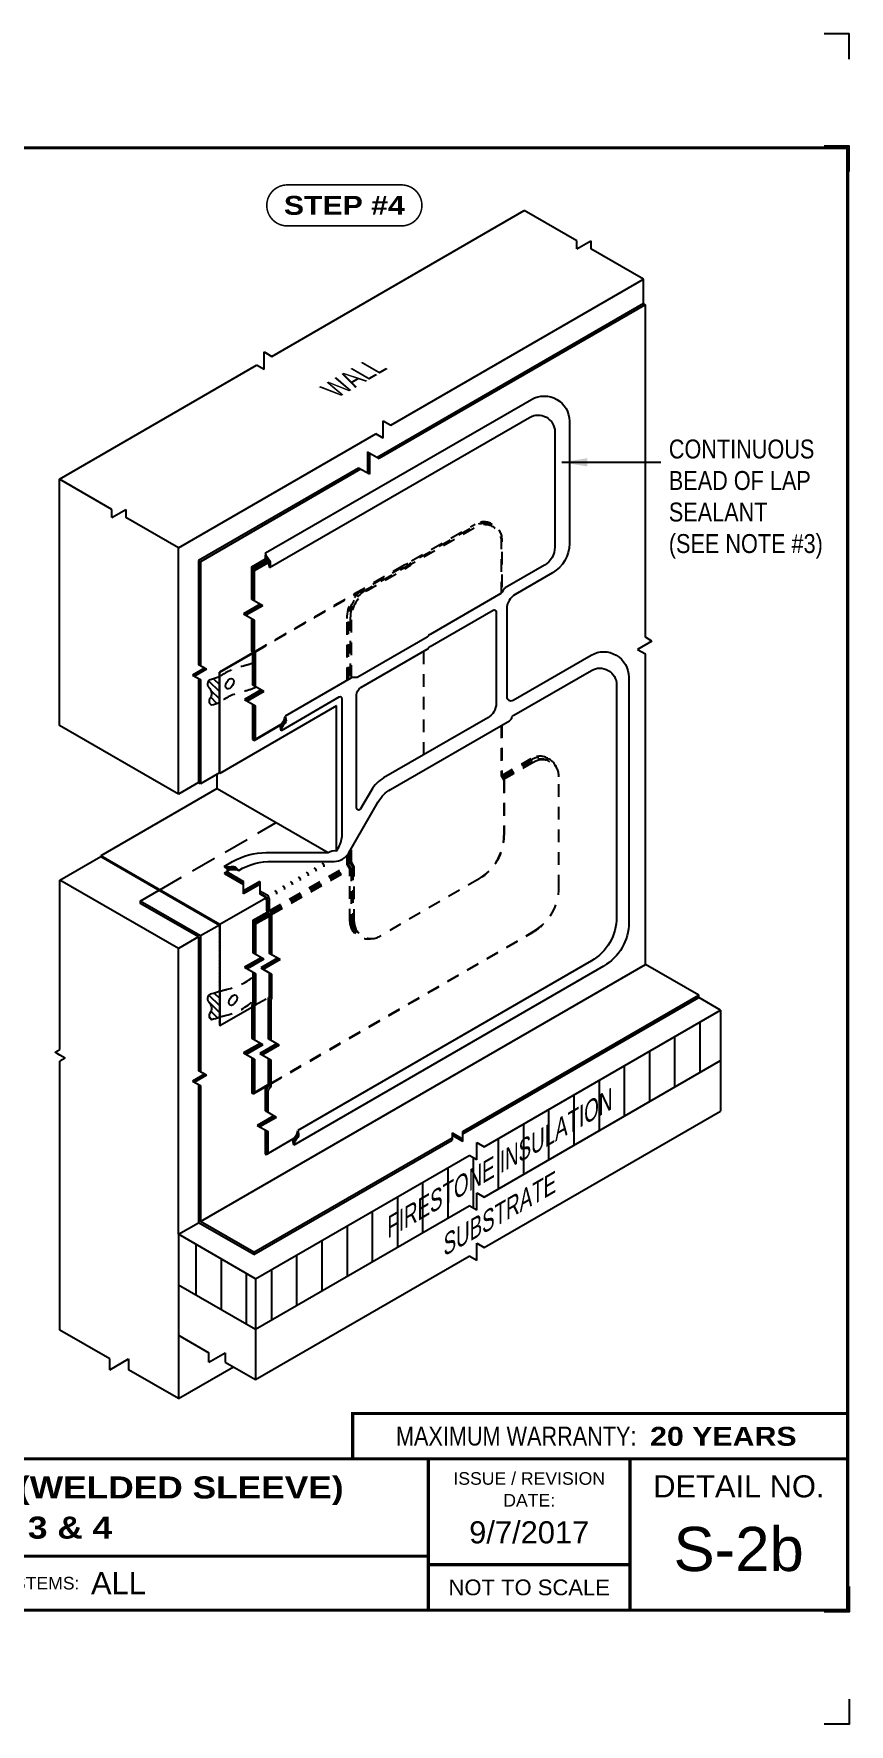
# Model space of a CAD drawing. Header units: inches. Extents: x 277.4 to 297.5, y 73.5 to 90.2.
# Drawn here: x 289.39 to 297.48, y 73.47 to 90.24 of the extents above; entities that cross this region are included whole.
import ezdxf
from ezdxf.enums import TextEntityAlignment as Align

# ---------------------------------------------------------------- set-up
doc = ezdxf.new("R2010")
doc.units = ezdxf.units.IN
doc.header["$MEASUREMENT"] = 0
doc.linetypes.add('HIDDEN', pattern=[0.375, 0.25, -0.125])
doc.linetypes.add('HIDDEN2', pattern=[0.1875, 0.125, -0.0625])
doc.layers.get('0').update_dxf_attribs({"linetype": 'CONTINUOUS'})
doc.layers.get('DEFPOINTS').update_dxf_attribs({"linetype": 'CONTINUOUS'})
for name, color, linetype in [('FSBP-ACCESSORY-OTHER', 7, 'CONTINUOUS'), ('FSBP-ANNO-NOTE', 7, 'CONTINUOUS'), ('FSBP-INSULATION', 7, 'CONTINUOUS'), ('FSBP-MEMBRANE', 7, 'CONTINUOUS'), ('FSBP-SEALANTS', 1, 'CONTINUOUS'), ('FSBP-SUBSTRATE-GENERIC', 9, 'CONTINUOUS'), ('FSBP-TTLB', 7, 'CONTINUOUS'), ('FSBP-TTLB-BORDER', 7, 'CONTINUOUS'), ('FSBP-TTLB-TEXT', 7, 'CONTINUOUS'), ('FSBP-WALL-CURB', 9, 'CONTINUOUS')]:
    doc.layers.add(name, color=color, linetype=linetype)
doc.styles.add('FSBP_ARIAL', font='arial.ttf')
doc.styles.add('FSBP_ARIAL_BOLD', font='')
doc.styles.add('FSBP_ARIAL_NAR', font='ARIALN.TTF')
doc.styles.get('FSBP_ARIAL_BOLD').set_extended_font_data('Arial Black')
doc.dimstyles.new('FSBP-LEADER', dxfattribs={"dimtxt": 0.1875, "dimasz": 0.25, "dimexe": 0.0625, "dimexo": 0.125, "dimgap": 0.125, "dimtad": 0, "dimtih": 1, "dimtoh": 1, "dimdec": 4, "dimzin": 0, "dimdsep": 46, "dimlunit": 4, "dimtxsty": 'FSBP_ARIAL_NAR', "dimcen": 0.09375, "dimclrd": 256, "dimclre": 256, "dimclrt": 256, "dimadec": 0, "dimazin": 0, "dimtfac": 1, "dimtdec": 4, "dimtofl": 0, "dimtmove": 0, "dimatfit": 3, "dimfxl": 0, "dimtolj": 1, "dimtzin": 0, "dimlwd": -1, "dimlwe": -1, "dimarcsym": 0})
pattern_1 = [(135, (151.403023, 55.7425), (-0.035355339, -0.035355339), [])]
pattern_2 = [(45, (0, 0), (-0.022097087, 0.022097087), []), (45, (0, 0.015625), (-0.022097087, 0.022097087), [])]

# ---------------------------------------------------------------- blocks, each defined once
blk = doc.blocks.new('TTLB-EPDM_2')
at = {"layer": 'DEFPOINTS', "linetype": 'Continuous', "ltscale": 1.75}
for points in [[(20.016, 13.881), (20.016, 14.131), (19.766, 14.131)], [(20.016, -2.381), (20.016, -2.631), (19.766, -2.631)]]:
    blk.add_lwpolyline(points, dxfattribs=at)
at = {"layer": 'DEFPOINTS', "color": 1}
for points in [[(20.016, 12.766), (20.016, 13.016), (19.766, 13.016)], [(20.016, -1.266), (20.016, -1.516), (19.766, -1.516)]]:
    blk.add_lwpolyline(points, dxfattribs=at)
at = {"layer": 'FSBP-TTLB', "const_width": 0.0312}
blk.add_lwpolyline([(15.09, 0), (20, 0), (20, 0.451), (15.09, 0.451)], close=True, dxfattribs=at)
for points in [[(0, 0), (0, -1.5), (20, -1.5), (20, 0), (0, 0)], [(15.84, 0), (15.84, -0.964)], [(17.841, 0), (17.841, -1.5)], [(20, 0), (20, -1.5)], [(4.825, -0.964), (15.84, -0.964)], [(15.84, -0.964), (15.84, -1.5)], [(15.84, -1.049), (17.841, -1.049)]]:
    blk.add_lwpolyline(points, dxfattribs=at)
at = {"layer": 'FSBP-TTLB-BORDER', "const_width": 0.0312}
blk.add_lwpolyline([(20, 0), (20, 13), (0, 13), (0, 0)], dxfattribs=at)
at = {"layer": 'FSBP-TTLB-TEXT', "style": 'FSBP_ARIAL_NAR'}
blk.add_text('MAXIMUM WARRANTY:', height=0.1875, dxfattribs=at).set_placement((17.905, 0.226), align=Align.MIDDLE_RIGHT)
at = {"layer": 'FSBP-TTLB-TEXT', "style": 'FSBP_ARIAL'}
for s, height, p in [('ISSUE / REVISION', 0.125, (16.841, -0.194)), ('DETAIL NO.', 0.2188, (18.921, -0.272)), ('DATE:', 0.125, (16.841, -0.41)), ('NOT TO SCALE', 0.15625, (16.841, -1.274))]:
    blk.add_text(s, height=height, dxfattribs=at).set_placement(p, align=Align.MIDDLE_CENTER)
blk.add_text('ACCEPTABLE SYSTEMS:', height=0.125, dxfattribs=at).set_placement((10.293, -1.232), align=Align.MIDDLE_LEFT)
at = {"layer": 'FSBP-TTLB-TEXT'}
for tag, height, style, p in [('MAXIMUM_WARRANTY', 0.188, 'FSBP_ARIAL_BOLD', (18.04, 0.224)), ('ACCPT_SYSTEMS', 0.219, 'FSBP_ARIAL', (12.494, -1.232))]:
    blk.add_attdef(tag, text='', height=height, dxfattribs=dict(at, style=style)).set_placement(p, align=Align.MIDDLE_LEFT)
for tag, height, style, p in [('DETAIL_DESCP_LINE_1', 0.219, 'FSBP_ARIAL_BOLD', (10.331, -0.283)), ('DETAIL_DESCP_LINE_2', 0.219, 'FSBP_ARIAL_BOLD', (10.331, -0.681)), ('ISSUE_REV_DATE', 0.219, 'FSBP_ARIAL', (16.841, -0.728)), ('DETAIL_NUMBER', 0.438, 'FSBP_ARIAL', (18.919, -0.893))]:
    blk.add_attdef(tag, text='', height=height, dxfattribs=dict(at, style=style)).set_placement(p, align=Align.MIDDLE_CENTER)

msp = doc.modelspace()

# ---------------------------------------------------------------- hatches: boundary and pattern name
at = {"layer": 'FSBP-ACCESSORY-OTHER'}
h = msp.add_hatch(dxfattribs=at)
h.set_pattern_fill('STEEL', color=256, scale=0.25, angle=90, style=0)
h.set_pattern_definition([(135, (0, 0), (-0.022097087, -0.022097087), []), (135, (-0.015625, 1e-18), (-0.022097087, -0.022097087), [])])
h.paths.add_polyline_path([(291.563, 84.091, 0.060284), (291.561, 84.098), (291.23, 83.906), (291.236, 83.902)])
h = msp.add_hatch(dxfattribs=at)
h.set_pattern_fill('STEEL', color=256, scale=0.25, style=0)
h.set_pattern_definition(pattern_2)
h.paths.add_polyline_path([(291.236, 83.902), (291.23, 83.906), (291.23, 82.906), (291.236, 82.902)])
h = msp.add_hatch(dxfattribs=at)
h.set_pattern_fill('STEEL', color=256, scale=0.25, style=0)
h.set_pattern_definition(pattern_2)
h.paths.add_polyline_path([(290.055, 82.085), (290.055, 82.077), (291.23, 81.398), (291.23, 80.406), (291.236, 80.402), (291.236, 81.402)])
at = {"layer": 'FSBP-INSULATION'}
h = msp.add_hatch(dxfattribs=at)
h.set_pattern_fill('LINE', color=256, scale=2, angle=90, style=0)
h.paths.add_polyline_path([(291.588, 77.39), (293.707, 78.613), (293.783, 78.57), (293.783, 78.743), (293.858, 78.7), (296.201, 80.053), (296.201, 80.553), (293.858, 79.2), (293.783, 79.243), (293.783, 79.07), (293.707, 79.113), (291.588, 77.89)])
h.paths.add_polyline_path([(290.824, 77.831), (291.588, 77.39), (291.588, 77.89), (290.824, 78.331)])
h.paths.add_polyline_path([(292.839, 78.226), (295.28, 79.571), (295.28, 79.907), (292.839, 78.562)], flags=24)
at = {"layer": 'FSBP-MEMBRANE'}
h = msp.add_hatch(color=256, dxfattribs=at)
h.paths.add_polyline_path([(295.456, 87.548), (295.437, 87.56), (292.794, 86.034), (292.814, 86.023)])
h.paths.add_polyline_path([(292.718, 86.078), (292.699, 86.089), (292.699, 85.878), (292.718, 85.867)])
h.paths.add_polyline_path([(292.631, 85.917), (292.611, 85.928), (291.024, 85.012), (291.043, 85)])
h.paths.add_polyline_path([(291.043, 85), (291.024, 85.012), (291.024, 83.979), (291.043, 83.968)])
h.paths.add_polyline_path([(291.102, 83.934), (291.083, 83.945), (290.965, 83.877), (290.984, 83.865)])
h.paths.add_polyline_path([(291.043, 83.831), (291.024, 83.843), (291.024, 82.81), (291.043, 82.798)])
h = msp.add_hatch(color=256, dxfattribs=at)
h.paths.add_polyline_path([(291.579, 84.914), (291.566, 84.922), (291.566, 84.619), (291.579, 84.612)])
edge = h.paths.add_edge_path()
edge.add_spline(control_points=[(291.712, 84.991), (291.71, 84.995), (291.707, 84.998), (291.705, 85.002)], knot_values=[0.270252, 0.270252, 0.270252, 0.270252, 0.308592, 0.308592, 0.308592, 0.308592], degree=3, periodic=0)
edge.add_line((291.705, 85.002), (291.566, 84.922))
edge.add_line((291.566, 84.922), (291.579, 84.914))
edge.add_line((291.579, 84.914), (291.712, 84.991))
h.paths.add_polyline_path([(291.662, 84.564), (291.649, 84.572), (291.484, 84.477), (291.497, 84.469)])
h.paths.add_polyline_path([(291.579, 84.421), (291.566, 84.429), (291.566, 84.118, 0.124612), (291.571, 84.105, -0.124612), (291.576, 84.091), (291.576, 83.77), (291.589, 83.762), (291.589, 84.092, 0.124612), (291.584, 84.105, -0.124612), (291.579, 84.119)])
h.paths.add_polyline_path([(291.671, 83.715), (291.658, 83.722), (291.493, 83.627), (291.506, 83.619)])
h.paths.add_polyline_path([(291.589, 83.572), (291.576, 83.579), (291.576, 83.25), (291.589, 83.242)])
h = msp.add_hatch(color=256, dxfattribs=at)
h.paths.add_polyline_path([(291.301, 81.927), (291.3, 81.927), (291.3, 81.906), (291.468, 81.809), (291.468, 81.831)])
h.paths.add_polyline_path([(291.633, 81.809), (291.633, 81.831), (291.468, 81.736), (291.468, 81.714)])
h.paths.add_polyline_path([(291.633, 81.736), (291.633, 81.714), (291.684, 81.685, -0.267949), (291.705, 81.649), (291.705, 81.548, 0.144367), (291.718, 81.52, -0.144367), (291.731, 81.491), (291.731, 81.113), (291.749, 81.102), (291.749, 81.502, 0.144367), (291.736, 81.53, -0.144367), (291.724, 81.559), (291.724, 81.66, 0.267949), (291.703, 81.696)])
h.paths.add_polyline_path([(291.832, 81.055), (291.813, 81.065), (291.648, 80.97), (291.667, 80.96)])
h.paths.add_polyline_path([(291.749, 80.912), (291.731, 80.923), (291.731, 80.687, -0.164799), (291.726, 80.674, 0.164799), (291.721, 80.66), (291.721, 80.263), (291.74, 80.253), (291.74, 80.649, -0.164799), (291.745, 80.663, 0.164799), (291.749, 80.677)])
h.paths.add_polyline_path([(291.823, 80.205), (291.804, 80.216), (291.639, 80.121), (291.658, 80.11)])
h.paths.add_polyline_path([(291.74, 80.062), (291.721, 80.073), (291.721, 79.811, -0.153487), (291.708, 79.788, 0.153487), (291.696, 79.765), (291.696, 79.55), (291.714, 79.539), (291.714, 79.754, -0.153487), (291.727, 79.777, 0.153487), (291.74, 79.8)])
h.paths.add_polyline_path([(291.797, 79.491), (291.778, 79.502), (291.613, 79.407), (291.632, 79.396)])
h = msp.add_hatch(color=256, dxfattribs=at)
h.paths.add_polyline_path([(290.446, 81.636), (290.446, 81.613), (291.024, 81.28), (291.024, 79.953), (291.043, 79.942), (291.043, 81.291)])
h.paths.add_polyline_path([(291.102, 79.908), (291.083, 79.919), (290.965, 79.851), (290.984, 79.84)])
h.paths.add_polyline_path([(291.043, 79.806), (291.024, 79.817), (291.024, 78.446), (291.571, 78.13), (291.571, 78.153), (291.043, 78.457)])
h.paths.add_polyline_path([(293.539, 79.266), (293.539, 79.289), (291.571, 78.153), (291.571, 78.13)])
h.paths.add_polyline_path([(293.539, 79.336), (293.539, 79.313), (293.645, 79.252), (293.645, 79.275)])
h.paths.add_polyline_path([(295.985, 80.678), (295.985, 80.701), (293.645, 79.35), (293.645, 79.327)])
h = msp.add_hatch(color=256, dxfattribs=at)
h.paths.add_polyline_path([(291.579, 80.067), (291.566, 80.074), (291.566, 79.745), (291.579, 79.737)])
h.paths.add_polyline_path([(291.662, 80.209), (291.649, 80.217), (291.484, 80.122), (291.497, 80.114)])
h.paths.add_polyline_path([(291.579, 80.586, -0.164799), (291.584, 80.6, 0.164799), (291.589, 80.614), (291.589, 80.916), (291.576, 80.924), (291.576, 80.621, -0.164799), (291.571, 80.607, 0.164799), (291.566, 80.594), (291.566, 80.264), (291.579, 80.257)])
h.paths.add_polyline_path([(291.671, 81.059), (291.658, 81.066), (291.493, 80.971), (291.506, 80.964)])
h.paths.add_polyline_path([(291.589, 81.409), (291.576, 81.417), (291.576, 81.114), (291.589, 81.106)])
h.paths.add_polyline_path([(291.724, 81.487, 0.060892), (291.72, 81.5), (291.576, 81.417), (291.589, 81.409)])
msp.add_hatch(color=256, dxfattribs=at).paths.add_polyline_path([(291.714, 79.349), (291.696, 79.36), (291.696, 79.144), (291.714, 79.133)])
at = {"layer": 'FSBP-SEALANTS'}
h = msp.add_hatch(dxfattribs=at)
h.set_pattern_fill('ANSI31', color=256, scale=0.1, style=0)
h.set_pattern_definition([(15, (374.557661, -145.911277), (0.00323523806, -0.0120740728), [])])
edge = h.paths.add_edge_path()
edge.add_spline(control_points=[(291.689, 85.087), (291.692, 85.073), (291.699, 85.04), (291.749, 85.003), (291.735, 84.962), (291.728, 84.943)], knot_values=[0, 0, 0, 0, 0.040518, 0.100456, 0.157748, 0.157748, 0.157748, 0.157748], degree=3, periodic=0)
edge.add_spline(control_points=[(291.728, 84.943), (291.725, 84.958), (291.721, 84.974), (291.714, 84.988)], knot_values=[0.106602, 0.106602, 0.106602, 0.106602, 0.154013, 0.154013, 0.154013, 0.154013], degree=3, periodic=0)
edge.add_spline(control_points=[(291.714, 84.988), (291.713, 84.988), (291.711, 84.993), (291.707, 84.998), (291.704, 85.002)], knot_values=[0.089531, 0.089531, 0.089531, 0.089531, 0.091614, 0.106602, 0.106602, 0.106602, 0.106602], degree=3, periodic=0)
edge.add_spline(control_points=[(291.704, 85.002), (291.701, 85.007), (291.697, 85.011), (291.694, 85.016)], knot_values=[0.072772, 0.072772, 0.072772, 0.072772, 0.089531, 0.089531, 0.089531, 0.089531], degree=3, periodic=0)
edge.add_spline(control_points=[(291.694, 85.016), (291.692, 85.02), (291.689, 85.025), (291.687, 85.031), (291.687, 85.032)], knot_values=[0.054789, 0.054789, 0.054789, 0.054789, 0.069492, 0.072772, 0.072772, 0.072772, 0.072772], degree=3, periodic=0)
edge.add_spline(control_points=[(291.687, 85.032), (291.682, 85.048), (291.685, 85.067), (291.689, 85.087)], knot_values=[0, 0, 0, 0, 0.054789, 0.054789, 0.054789, 0.054789], degree=3, periodic=0)
h = msp.add_hatch(dxfattribs=at)
h.set_pattern_fill('ANSI31', color=256, scale=0.4, angle=90, style=0)
h.set_pattern_definition(pattern_1)
h.paths.add_polyline_path([(291.134, 83.637, 0.501334), (291.153, 83.581, 0.032664), (291.23, 83.605), (291.23, 83.858, -0.032488), (291.153, 83.834, 0.622721), (291.125, 83.756, -0.36093)])
h = msp.add_hatch(dxfattribs=at)
h.set_pattern_fill('ANSI31', color=256, scale=0.1, angle=-60, style=0)
h.set_pattern_definition([(345, (374.710749, 314.323186), (0.00323523806, 0.0120740728), [])])
edge = h.paths.add_edge_path()
edge.add_spline(control_points=[(291.842, 83.325), (291.845, 83.339), (291.852, 83.372), (291.902, 83.409), (291.888, 83.449), (291.882, 83.469)], knot_values=[0, 0, 0, 0, 0.040518, 0.100456, 0.157748, 0.157748, 0.157748, 0.157748], degree=3, periodic=0)
edge.add_spline(control_points=[(291.882, 83.469), (291.878, 83.454), (291.875, 83.438), (291.867, 83.424)], knot_values=[0.106602, 0.106602, 0.106602, 0.106602, 0.154013, 0.154013, 0.154013, 0.154013], degree=3, periodic=0)
edge.add_spline(control_points=[(291.867, 83.424), (291.867, 83.424), (291.864, 83.419), (291.86, 83.414), (291.857, 83.41)], knot_values=[0.089531, 0.089531, 0.089531, 0.089531, 0.091614, 0.106602, 0.106602, 0.106602, 0.106602], degree=3, periodic=0)
edge.add_spline(control_points=[(291.857, 83.41), (291.854, 83.405), (291.85, 83.401), (291.847, 83.396)], knot_values=[0.072772, 0.072772, 0.072772, 0.072772, 0.089531, 0.089531, 0.089531, 0.089531], degree=3, periodic=0)
edge.add_spline(control_points=[(291.847, 83.396), (291.845, 83.392), (291.842, 83.387), (291.84, 83.381), (291.84, 83.38)], knot_values=[0.054789, 0.054789, 0.054789, 0.054789, 0.069492, 0.072772, 0.072772, 0.072772, 0.072772], degree=3, periodic=0)
edge.add_spline(control_points=[(291.84, 83.38), (291.835, 83.364), (291.839, 83.345), (291.842, 83.325)], knot_values=[0, 0, 0, 0, 0.054789, 0.054789, 0.054789, 0.054789], degree=3, periodic=0)
h = msp.add_hatch(dxfattribs=at)
h.set_pattern_fill('ANSI31', color=256, scale=0.1, angle=-60, style=0)
h.set_pattern_definition([(75, (532.761626, 38.24528), (0.0120740728, -0.00323523806), [])])
edge = h.paths.add_edge_path()
edge.add_spline(control_points=[(291.277, 81.978), (291.29, 81.974), (291.323, 81.963), (291.379, 81.988), (291.408, 81.956), (291.422, 81.94)], knot_values=[0, 0, 0, 0, 0.040518, 0.100456, 0.157748, 0.157748, 0.157748, 0.157748], degree=3, periodic=0)
edge.add_spline(control_points=[(291.422, 81.94), (291.407, 81.945), (291.391, 81.95), (291.375, 81.95)], knot_values=[0.106602, 0.106602, 0.106602, 0.106602, 0.154013, 0.154013, 0.154013, 0.154013], degree=3, periodic=0)
edge.add_spline(control_points=[(291.375, 81.95), (291.375, 81.95), (291.369, 81.95), (291.363, 81.949), (291.358, 81.949)], knot_values=[0.089531, 0.089531, 0.089531, 0.089531, 0.091614, 0.106602, 0.106602, 0.106602, 0.106602], degree=3, periodic=0)
edge.add_spline(control_points=[(291.358, 81.949), (291.352, 81.948), (291.347, 81.947), (291.341, 81.947)], knot_values=[0.072772, 0.072772, 0.072772, 0.072772, 0.089531, 0.089531, 0.089531, 0.089531], degree=3, periodic=0)
edge.add_spline(control_points=[(291.341, 81.947), (291.336, 81.947), (291.33, 81.947), (291.325, 81.948), (291.324, 81.948)], knot_values=[0.054789, 0.054789, 0.054789, 0.054789, 0.069492, 0.072772, 0.072772, 0.072772, 0.072772], degree=3, periodic=0)
edge.add_spline(control_points=[(291.324, 81.948), (291.307, 81.952), (291.292, 81.965), (291.277, 81.978)], knot_values=[0, 0, 0, 0, 0.054789, 0.054789, 0.054789, 0.054789], degree=3, periodic=0)
h = msp.add_hatch(dxfattribs=at)
h.set_pattern_fill('ANSI31', color=256, scale=0.4, angle=90, style=0)
h.set_pattern_definition(pattern_1)
h.paths.add_polyline_path([(291.134, 80.518, 0.501334), (291.153, 80.462, 0.038075), (291.23, 80.486), (291.23, 80.739, -0.032488), (291.153, 80.715, 0.622721), (291.125, 80.637, -0.36093)])
h = msp.add_hatch(dxfattribs=at)
h.set_pattern_fill('ANSI31', color=256, scale=0.1, angle=-60, style=0)
h.set_pattern_definition([(345, (374.836471, 310.214105), (0.00323523806, 0.0120740728), [])])
edge = h.paths.add_edge_path()
edge.add_spline(control_points=[(291.968, 79.216), (291.971, 79.23), (291.978, 79.263), (292.028, 79.299), (292.014, 79.34), (292.007, 79.36)], knot_values=[0, 0, 0, 0, 0.040518, 0.100456, 0.157748, 0.157748, 0.157748, 0.157748], degree=3, periodic=0)
edge.add_spline(control_points=[(292.007, 79.36), (292.004, 79.345), (292, 79.329), (291.993, 79.315)], knot_values=[0.106602, 0.106602, 0.106602, 0.106602, 0.154013, 0.154013, 0.154013, 0.154013], degree=3, periodic=0)
edge.add_spline(control_points=[(291.993, 79.315), (291.992, 79.315), (291.989, 79.31), (291.986, 79.305), (291.983, 79.301)], knot_values=[0.089531, 0.089531, 0.089531, 0.089531, 0.091614, 0.106602, 0.106602, 0.106602, 0.106602], degree=3, periodic=0)
edge.add_spline(control_points=[(291.983, 79.301), (291.98, 79.296), (291.976, 79.292), (291.973, 79.287)], knot_values=[0.072772, 0.072772, 0.072772, 0.072772, 0.089531, 0.089531, 0.089531, 0.089531], degree=3, periodic=0)
edge.add_spline(control_points=[(291.973, 79.287), (291.97, 79.283), (291.968, 79.278), (291.966, 79.272), (291.965, 79.271)], knot_values=[0.054789, 0.054789, 0.054789, 0.054789, 0.069492, 0.072772, 0.072772, 0.072772, 0.072772], degree=3, periodic=0)
edge.add_spline(control_points=[(291.965, 79.271), (291.96, 79.255), (291.964, 79.235), (291.968, 79.216)], knot_values=[0, 0, 0, 0, 0.054789, 0.054789, 0.054789, 0.054789], degree=3, periodic=0)

# ---------------------------------------------------------------- linework, layer by layer
at = {"layer": 'FSBP-ACCESSORY-OTHER'}
for p, q in [((291.23, 82.906), (291.23, 83.906)), ((291.23, 83.906), (291.236, 83.902)), ((291.236, 82.902), (291.236, 83.902)), ((292.392, 82.133), (292.392, 83.57)), ((291.236, 82.902), (291.23, 82.906)), ((291.21, 82.752), (290.055, 82.085)), ((291.236, 81.402), (290.055, 82.085)), ((290.055, 82.077), (290.055, 82.085)), ((290.055, 82.077), (291.23, 81.398)), ((291.692, 81.665), (291.236, 81.402)), ((291.23, 81.398), (291.23, 80.406)), ((291.23, 80.406), (291.236, 80.402))]:
    msp.add_line(p, q, dxfattribs=at)
at = {"layer": 'FSBP-ACCESSORY-OTHER', "linetype": 'Continuous'}
for p, q in [((292.392, 83.57), (291.236, 82.902)), ((291.21, 82.752), (291.21, 82.895)), ((291.21, 82.752), (292.311, 82.116))]:
    msp.add_line(p, q, dxfattribs=at)
at = {"layer": 'FSBP-ACCESSORY-OTHER', "linetype": 'HIDDEN2'}
msp.add_lwpolyline([(293.099, 84.979, 0.077209), (293.063, 84.965), (291.582, 84.109)], format="xyb", dxfattribs=at)
for points in [[(292.665, 84.727), (291.585, 84.104)], [(293.258, 83.086), (293.258, 84.112)], [(291.587, 80.605), (291.722, 80.683)]]:
    msp.add_lwpolyline(points, dxfattribs=at)
at = {"layer": 'FSBP-ACCESSORY-OTHER'}
for points in [[(291.561, 84.098), (291.23, 83.906)], [(291.563, 84.091), (291.236, 83.902)], [(291.236, 81.402), (291.236, 80.402), (291.553, 80.585)]]:
    msp.add_lwpolyline(points, dxfattribs=at)
at = {"layer": 'FSBP-ACCESSORY-OTHER', "linetype": 'Continuous'}
for centre in [(291.333, 83.791), (291.366, 80.653)]:
    msp.add_ellipse(centre, major_axis=(-0.0287, -0.0497), ratio=0.57735, dxfattribs=at)
at = {"layer": 'FSBP-ANNO-NOTE', "const_width": 0.0156}
msp.add_lwpolyline([(291.904, 88.33), (293.036, 88.33, 1), (293.036, 88.737), (291.904, 88.737, 1)], format="xyb", close=True, dxfattribs=at)
at = {"layer": 'FSBP-INSULATION', "linetype": 'Continuous'}
for p, q in [((296.201, 80.553), (295.985, 80.678)), ((293.858, 79.2), (296.201, 80.553)), ((296.201, 80.553), (296.201, 80.053)), ((293.858, 78.7), (296.201, 80.053)), ((293.783, 79.07), (293.783, 79.243)), ((293.783, 79.243), (293.858, 79.2)), ((291.588, 77.89), (293.707, 79.113)), ((293.783, 79.07), (293.707, 79.113)), ((291.588, 77.39), (293.707, 78.613)), ((293.783, 78.57), (293.707, 78.613)), ((293.783, 78.57), (293.783, 78.743)), ((293.783, 78.743), (293.858, 78.7)), ((290.824, 78.331), (291.024, 78.446)), ((291.588, 77.89), (290.824, 78.331)), ((290.824, 78.331), (290.824, 77.831)), ((290.824, 77.831), (291.588, 77.39)), ((291.588, 77.89), (291.588, 77.39))]:
    msp.add_line(p, q, dxfattribs=at)
at = {"layer": 'FSBP-MEMBRANE', "linetype": 'Continuous'}
for p, q in [((295.437, 87.56), (292.794, 86.034)), ((295.456, 87.548), (292.814, 86.023)), ((295.456, 87.548), (295.437, 87.56)), ((295.456, 84.252), (295.456, 87.548)), ((292.699, 86.089), (292.814, 86.023)), ((292.699, 86.089), (292.699, 85.878)), ((292.718, 86.078), (292.718, 85.867)), ((292.611, 85.928), (291.024, 85.012)), ((292.631, 85.917), (291.043, 85)), ((292.718, 85.867), (292.611, 85.928)), ((291.024, 85.012), (291.043, 85)), ((291.024, 85.012), (291.024, 83.979)), ((291.043, 85), (291.043, 83.968)), ((291.636, 84.579), (291.471, 84.484)), ((291.471, 84.484), (291.579, 84.421)), ((291.649, 84.572), (291.484, 84.477)), ((291.662, 84.564), (291.497, 84.469)), ((291.662, 84.564), (291.553, 84.627)), ((295.522, 84.214), (295.378, 84.131)), ((295.522, 84.214), (295.456, 84.252)), ((291.102, 83.934), (291.024, 83.979)), ((295.378, 84.131), (295.456, 84.086)), ((295.456, 81.005), (295.456, 84.086)), ((291.083, 83.945), (290.965, 83.877)), ((290.965, 83.877), (291.043, 83.831)), ((291.102, 83.934), (290.984, 83.865)), ((291.024, 83.843), (291.024, 82.81)), ((291.043, 83.831), (291.043, 82.798)), ((291.645, 83.73), (291.48, 83.634)), ((291.658, 83.722), (291.493, 83.627)), ((291.671, 83.715), (291.506, 83.619)), ((291.671, 83.715), (291.563, 83.777)), ((291.48, 83.634), (291.589, 83.572)), ((291.633, 81.831), (291.468, 81.736)), ((291.468, 81.706), (291.468, 81.831)), ((291.633, 81.809), (291.468, 81.714)), ((291.633, 81.801), (291.468, 81.706)), ((291.633, 81.831), (291.633, 81.706)), ((291.024, 81.28), (291.024, 79.953)), ((291.043, 81.291), (291.043, 79.942)), ((291.043, 78.457), (295.456, 81.005)), ((291.645, 81.074), (291.48, 80.979)), ((291.48, 80.979), (291.589, 80.916)), ((291.658, 81.066), (291.493, 80.971)), ((291.671, 81.059), (291.506, 80.964)), ((291.671, 81.059), (291.563, 81.121)), ((291.806, 81.07), (291.641, 80.975)), ((291.641, 80.975), (291.749, 80.912)), ((291.813, 81.065), (291.648, 80.97)), ((291.832, 81.055), (291.667, 80.96)), ((291.832, 81.055), (291.724, 81.117)), ((293.645, 79.35), (295.985, 80.701)), ((293.645, 79.327), (295.985, 80.678)), ((295.985, 80.678), (295.985, 80.701)), ((291.636, 80.224), (291.471, 80.129)), ((291.471, 80.129), (291.579, 80.067)), ((291.649, 80.217), (291.484, 80.122)), ((291.662, 80.209), (291.497, 80.114)), ((291.662, 80.209), (291.553, 80.272)), ((291.797, 80.22), (291.632, 80.125)), ((291.632, 80.125), (291.74, 80.062)), ((291.804, 80.216), (291.639, 80.121)), ((291.823, 80.205), (291.658, 80.11)), ((291.823, 80.205), (291.714, 80.268)), ((291.102, 79.908), (291.024, 79.953)), ((291.083, 79.919), (290.965, 79.851)), ((290.965, 79.851), (291.043, 79.806)), ((291.102, 79.908), (290.984, 79.84)), ((291.024, 79.817), (291.024, 78.446)), ((291.043, 79.806), (291.043, 78.457)), ((291.771, 79.506), (291.606, 79.411)), ((291.778, 79.502), (291.613, 79.407)), ((291.797, 79.491), (291.632, 79.396)), ((291.797, 79.491), (291.688, 79.554)), ((291.571, 78.153), (293.539, 79.289)), ((291.606, 79.411), (291.714, 79.349)), ((293.539, 79.336), (293.645, 79.275)), ((293.539, 79.336), (293.539, 79.266)), ((293.645, 79.252), (293.539, 79.313)), ((293.645, 79.252), (293.645, 79.35)), ((291.571, 78.13), (293.539, 79.266)), ((291.571, 78.13), (291.024, 78.446))]:
    msp.add_line(p, q, dxfattribs=at)
at = {"layer": 'FSBP-MEMBRANE'}
for p, q in [((291.566, 84.943), (291.694, 85.016)), ((291.553, 84.95), (291.566, 84.943)), ((291.566, 84.943), (291.566, 84.922)), ((291.566, 84.922), (291.579, 84.914)), ((291.589, 83.242), (291.589, 83.572)), ((291.576, 83.229), (291.84, 83.382)), ((291.589, 83.242), (291.844, 83.39)), ((291.576, 83.229), (291.563, 83.237)), ((291.589, 83.242), (291.576, 83.25)), ((291.576, 83.25), (291.576, 83.229)), ((291.589, 83.242), (291.589, 83.242)), ((291.043, 82.798), (291.024, 82.81)), ((291.23, 82.906), (291.043, 82.798)), ((291.282, 81.917), (291.3, 81.927)), ((291.282, 81.917), (291.282, 81.908)), ((291.3, 81.906), (291.282, 81.917)), ((291.282, 81.908), (291.468, 81.801)), ((291.3, 81.928), (291.334, 81.947)), ((291.3, 81.928), (291.3, 81.928)), ((291.3, 81.928), (291.3, 81.906)), ((291.3, 81.928), (291.468, 81.831)), ((291.3, 81.906), (291.468, 81.809)), ((290.446, 81.636), (290.632, 81.743)), ((291.043, 81.291), (290.446, 81.636)), ((290.446, 81.636), (290.446, 81.613)), ((291.633, 81.736), (291.703, 81.696)), ((291.633, 81.714), (291.684, 81.685)), ((291.633, 81.706), (291.677, 81.681)), ((291.698, 81.645), (291.698, 81.544)), ((291.705, 81.649), (291.705, 81.548)), ((291.724, 81.66), (291.724, 81.559)), ((291.024, 81.28), (290.446, 81.613)), ((291.563, 81.445), (291.703, 81.526)), ((291.576, 81.437), (291.711, 81.515)), ((291.576, 81.417), (291.72, 81.5)), ((291.589, 81.409), (291.724, 81.487)), ((291.23, 81.398), (291.043, 81.291)), ((291.563, 81.445), (291.576, 81.437)), ((291.576, 81.417), (291.589, 81.409)), ((295.985, 80.701), (295.456, 81.005)), ((291.566, 79.724), (291.712, 79.808)), ((291.579, 79.737), (291.714, 79.815)), ((291.566, 79.724), (291.553, 79.731)), ((291.579, 79.737), (291.566, 79.745)), ((291.579, 79.737), (291.579, 79.737)), ((291.688, 79.127), (291.696, 79.123)), ((291.696, 79.123), (291.696, 79.144)), ((291.696, 79.144), (291.714, 79.133)), ((291.696, 79.123), (291.714, 79.134)), ((291.714, 79.133), (291.714, 79.228)), ((291.571, 78.153), (291.043, 78.457)), ((291.571, 78.13), (291.571, 78.153))]:
    msp.add_line(p, q, dxfattribs=at)
at = {"layer": 'FSBP-MEMBRANE', "linetype": 'HIDDEN2'}
for p, q in [((292.529, 84.441), (292.529, 83.843)), ((294.352, 83.012), (294.352, 83.012)), ((291.729, 81.541), (292.501, 81.986)), ((291.737, 81.53), (292.508, 81.975)), ((291.746, 81.515), (292.519, 81.961)), ((291.749, 81.502), (292.524, 81.949)), ((291.74, 79.824), (294.336, 81.323))]:
    msp.add_line(p, q, dxfattribs=at)
at = {"layer": 'FSBP-MEMBRANE', "linetype": 'HIDDEN'}
msp.add_line((290.639, 81.747), (291.795, 82.414), dxfattribs=at)
at = {"layer": 'FSBP-MEMBRANE', "linetype": 'HIDDEN2', "flags": 128}
for points in [[(292.498, 84.438, -0.267949), (292.665, 84.727), (293.092, 84.974, 0.130829), (293.106, 84.987, -0.130829), (293.12, 85), (293.768, 85.374)], [(292.511, 83.833), (292.511, 84.431, -0.267949), (292.678, 84.719), (293.105, 84.966, 0.130829), (293.119, 84.979, -0.130829), (293.133, 84.993), (293.781, 85.367, -0.57735), (294.031, 85.223), (294.031, 84.692)], [(292.542, 83.849), (292.542, 84.434, -0.267949), (292.709, 84.722), (293.118, 84.959, 0.130829), (293.132, 84.972, -0.130829), (293.146, 84.985), (293.776, 85.349, -0.57735), (294.026, 85.205), (294.026, 84.688)]]:
    msp.add_lwpolyline(points, format="xyb", dxfattribs=at)
at = {"layer": 'FSBP-MEMBRANE', "linetype": 'HIDDEN2'}
for points in [[(293.936, 85.353, 0.280048), (293.763, 85.356)], [(293.941, 85.37, 0.280048), (293.768, 85.374)], [(292.529, 84.441, -0.267949), (292.696, 84.73, -0.267949)], [(294.031, 83.379), (294.031, 82.881, 0.153487), (294.044, 82.858, -0.153487), (294.057, 82.835), (294.057, 82.29, -0.267949), (293.807, 81.857), (292.818, 81.285, -0.57735), (292.568, 81.43), (292.568, 81.974, 0.153487), (292.555, 81.997, -0.153487), (292.542, 82.02), (292.542, 82.162)], [(294.026, 83.377), (294.026, 82.878, 0.153487), (294.039, 82.855, -0.153487), (294.052, 82.832), (294.052, 82.287, -0.267949), (293.802, 81.854)], [(291.74, 79.83), (294.349, 81.336, 0.267949), (294.599, 81.769), (294.599, 82.869, 0.577373), (294.349, 83.014), (294.055, 82.843)], [(294.031, 82.881), (294.323, 83.049, -0.280048), (294.496, 83.046)], [(294.036, 82.868), (294.336, 83.042, -0.470794), (294.577, 82.953)], [(294.048, 82.854), (294.336, 83.021, -0.280385), (294.509, 83.017)], [(292.529, 82.14), (292.529, 82.013, 0.153487), (292.542, 81.99, -0.153487), (292.555, 81.967), (292.555, 81.437, 0.280048), (292.645, 81.289)], [(292.614, 81.286, -0.280048), (292.524, 81.434), (292.524, 81.949, 0.153487), (292.511, 81.972, -0.153487), (292.498, 81.995), (292.498, 82.09)], [(292.511, 82.109), (292.511, 82.002, 0.153487), (292.524, 81.979, -0.153487), (292.537, 81.957), (292.537, 81.427, 0.470217), (292.735, 81.263)]]:
    msp.add_lwpolyline(points, format="xyb", dxfattribs=at)
at = {"layer": 'FSBP-MEMBRANE'}
for points in [[(291.553, 84.627), (291.553, 84.95), (291.688, 85.028)], [(291.566, 84.619), (291.566, 84.922), (291.705, 85.002)], [(291.579, 84.612), (291.579, 84.914), (291.712, 84.991)], [(291.563, 83.237), (291.563, 83.587)], [(291.576, 83.25), (291.576, 83.579)], [(291.724, 81.487), (291.724, 81.117)], [(291.731, 81.491), (291.731, 81.113)], [(291.749, 81.502), (291.749, 81.102)], [(291.563, 81.445), (291.563, 81.121)], [(291.576, 81.437), (291.576, 81.114)], [(291.589, 81.409), (291.589, 81.106)], [(291.553, 80.082), (291.553, 79.731)], [(291.566, 80.074), (291.566, 79.724)], [(291.579, 80.067), (291.579, 79.737)], [(291.714, 80.077), (291.714, 79.815)], [(291.721, 80.073), (291.721, 79.811)], [(291.74, 80.062), (291.74, 79.8)], [(291.688, 79.554), (291.688, 79.769)], [(291.696, 79.55), (291.696, 79.765)], [(291.714, 79.539), (291.714, 79.754)], [(291.688, 79.127), (291.688, 79.364)], [(291.696, 79.144), (291.696, 79.36)], [(291.714, 79.133), (291.714, 79.349)], [(291.969, 79.281), (291.714, 79.133)]]:
    msp.add_lwpolyline(points, dxfattribs=at)
for points in [[(291.563, 83.777), (291.563, 84.091, 0.124612), (291.558, 84.104, -0.124612), (291.553, 84.118), (291.553, 84.436)], [(291.576, 83.77), (291.576, 84.091, 0.124612), (291.571, 84.105, -0.124612), (291.566, 84.118), (291.566, 84.429)], [(291.589, 83.762), (291.589, 84.092, 0.124612), (291.584, 84.105, -0.124612), (291.579, 84.119), (291.579, 84.421)], [(291.698, 81.544, 0.144367), (291.711, 81.515, -0.144367), (291.724, 81.487, 14.207067)], [(291.705, 81.548, 0.144367), (291.718, 81.52, -0.144367), (291.731, 81.491, 14.207067)], [(291.724, 81.559, 0.144367), (291.736, 81.53, -0.144367), (291.749, 81.502, 14.207067)], [(291.563, 80.931), (291.563, 80.629, -0.164799), (291.558, 80.615, 0.164799), (291.553, 80.601), (291.553, 80.272)], [(291.576, 80.924), (291.576, 80.621, -0.164799), (291.571, 80.607, 0.164799), (291.566, 80.594), (291.566, 80.264)], [(291.589, 80.916), (291.589, 80.614, -0.164799), (291.584, 80.6, 0.164799), (291.579, 80.586), (291.579, 80.257)], [(291.724, 80.927), (291.724, 80.692, -0.164799), (291.719, 80.678, 0.164799), (291.714, 80.664), (291.714, 80.268)], [(291.731, 80.923), (291.731, 80.687, -0.164799), (291.726, 80.674, 0.164799), (291.721, 80.66), (291.721, 80.263)], [(291.749, 80.912), (291.749, 80.677, -0.164799), (291.745, 80.663, 0.164799), (291.74, 80.649), (291.74, 80.253)], [(291.714, 79.815, -0.153487), (291.701, 79.792, 0.153487), (291.688, 79.769, -9.315495)], [(291.721, 79.811, -0.153487), (291.708, 79.788, 0.153487), (291.696, 79.765, -9.315495)], [(291.74, 79.8, -0.153487), (291.727, 79.777, 0.153487), (291.714, 79.754, -9.315495)]]:
    msp.add_lwpolyline(points, format="xyb", dxfattribs=at)
at = {"layer": 'FSBP-MEMBRANE', "linetype": 'HIDDEN2'}
msp.add_lwpolyline([(292.498, 83.825), (292.498, 84.438)], dxfattribs=at)
at = {"layer": 'FSBP-MEMBRANE'}
for centre, end in [((292.151, 81.93), 60), ((292.229, 81.975), 60), ((292.307, 82.021), 12.0964), ((291.916, 81.795), 60), ((291.994, 81.84), 60), ((292.073, 81.885), 60), ((291.656, 81.645), 60), ((291.663, 81.649), 60), ((291.682, 81.66), 60), ((291.76, 81.705), 60), ((291.838, 81.75), 60)]:
    msp.add_arc(centre, 0.0417, 0, end, dxfattribs=at)
at = {"layer": 'FSBP-MEMBRANE', "linetype": 'HIDDEN2'}
msp.add_arc((294.086, 81.756), 0.5, 300, 316.8131, dxfattribs=at)
at = {"layer": 'FSBP-SEALANTS'}
msp.add_line((291.277, 81.978), (291.362, 82.027), dxfattribs=at)
for points in [[(291.689, 85.087), (294.328, 86.61, -0.57735), (294.703, 86.393), (294.703, 85.18, -0.267949), (294.536, 84.891), (294.165, 84.677, 0.267949), (294.081, 84.532)], [(291.728, 84.943), (294.308, 86.432, -0.57735), (294.558, 86.288), (294.558, 85.146, -0.267949), (294.454, 84.965), (294.064, 84.74, 0.219395), (294.043, 84.713, -0.219395), (294.023, 84.686), (294.023, 84.686), (293.32, 84.28, 0.119598), (293.305, 84.267, -0.119598), (293.291, 84.253, 0), (292.605, 83.857, -0.134379), (292.57, 83.852, 0.134379), (292.534, 83.846), (291.882, 83.469)], [(294.081, 84.532), (294.081, 83.663, 0.57735), (294.144, 83.627), (294.917, 84.074, -0.57735), (295.292, 83.857), (295.292, 81.424, -0.267949), (295.042, 80.991), (291.968, 79.216)], [(292.592, 83.68, -0.267949), (292.634, 83.752), (293.291, 84.132, 0.120233), (293.305, 84.145, -0.119598), (293.32, 84.159), (293.945, 84.52, -0.57735), (293.976, 84.502)], [(291.422, 81.94, -0.131652), (291.755, 82.029), (292.369, 82.029, 0.267949), (292.513, 82.113), (292.807, 82.621, -0.131652), (292.929, 82.743), (294.109, 83.424, 0.219395), (294.13, 83.451, -0.219395), (294.15, 83.478), (294.921, 83.923, -0.57735), (295.171, 83.779), (295.171, 81.475, -0.267949), (294.921, 81.042), (292.007, 79.36)], [(292.448, 83.639, 0.577303), (292.417, 83.657), (291.842, 83.325)], [(293.976, 83.597, -0.267949), (293.893, 83.452), (292.86, 82.856, 0.131652), (292.738, 82.734), (292.631, 82.549, -0.767327), (292.592, 82.559), (292.592, 83.68)], [(291.362, 82.027, -0.131652), (291.695, 82.116), (292.311, 82.116, -0.258271), (292.392, 82.133), (292.414, 82.171, 0.131652), (292.448, 82.296), (292.448, 83.639)]]:
    msp.add_lwpolyline(points, format="xyb", dxfattribs=at)
msp.add_lwpolyline([(293.976, 84.502), (293.976, 83.597)], dxfattribs=at)
at = {"layer": 'FSBP-SEALANTS', "linetype": 'HIDDEN2', "flags": 128}
for points in [[(291.563, 83.995, -0.039532), (291.469, 83.966, 0.103509), (291.236, 83.863)], [(291.598, 83.757, -0.055199), (291.469, 83.713, 0.103509), (291.236, 83.609)], [(291.236, 80.741, -0.029437), (291.307, 80.761, 0.115541), (291.563, 80.882, 0.115541)], [(291.236, 80.488, -0.017801), (291.279, 80.498, 0.130283), (291.563, 80.643, 0.130283)]]:
    msp.add_lwpolyline(points, format="xyb", dxfattribs=at)
at = {"layer": 'FSBP-SEALANTS', "flags": 128}
for points in [[(291.23, 83.858, -0.032488), (291.153, 83.834, 0.622721), (291.125, 83.756, -0.36093), (291.134, 83.637, 0.501334), (291.153, 83.581, 0.032664), (291.23, 83.605, 0.032488)], [(291.23, 80.739, -0.032488), (291.153, 80.715, 0.622721), (291.125, 80.637, -0.36093), (291.134, 80.518, 0.501334), (291.153, 80.462, 0.038075), (291.23, 80.486, 0.05201)]]:
    msp.add_lwpolyline(points, format="xyb", dxfattribs=at)
at = {"layer": 'FSBP-SEALANTS'}
for points in [[(291.689, 85.087), (291.688, 85.029), (291.713, 84.989), (291.728, 84.943)], [(291.728, 84.943), (291.737, 84.999), (291.702, 85.048), (291.689, 85.087)], [(291.842, 83.325), (291.841, 83.383), (291.866, 83.422), (291.882, 83.469)], [(291.882, 83.469), (291.89, 83.413), (291.855, 83.364), (291.842, 83.325)], [(291.422, 81.94), (291.377, 81.975), (291.317, 81.97), (291.277, 81.978)], [(291.277, 81.978), (291.327, 81.948), (291.373, 81.95), (291.422, 81.94)], [(291.968, 79.216), (291.966, 79.274), (291.992, 79.313), (292.007, 79.36)], [(292.007, 79.36), (292.015, 79.304), (291.981, 79.255), (291.968, 79.216)]]:
    msp.add_spline(points, degree=3, dxfattribs=at)
at = {"layer": 'FSBP-SUBSTRATE-GENERIC'}
for p, q in [((290.824, 82.695), (289.643, 83.377)), ((291.024, 82.81), (290.824, 82.695)), ((289.649, 81.843), (290.055, 82.077)), ((290.824, 81.164), (289.649, 81.843))]:
    msp.add_line(p, q, dxfattribs=at)
at = {"layer": 'FSBP-SUBSTRATE-GENERIC', "linetype": 'Continuous'}
for p, q in [((296.201, 80.053), (296.201, 79.553)), ((293.858, 78.2), (296.201, 79.553)), ((291.588, 76.89), (293.707, 78.113)), ((293.783, 78.07), (293.707, 78.113)), ((293.783, 78.157), (293.783, 78.243)), ((293.783, 78.243), (293.858, 78.2)), ((293.783, 78.07), (293.783, 78.157)), ((290.824, 77.331), (291.125, 77.157)), ((291.588, 77.39), (291.588, 76.89)), ((291.125, 77.064), (291.287, 77.157)), ((291.125, 77.064), (291.125, 77.157)), ((291.287, 77.157), (291.287, 77.064)), ((291.287, 77.064), (291.588, 76.89))]:
    msp.add_line(p, q, dxfattribs=at)
at = {"layer": 'FSBP-WALL-CURB', "linetype": 'Continuous'}
for p, q in [((291.75, 87.037), (294.255, 88.483)), ((294.777, 88.182), (294.255, 88.483)), ((294.777, 88.102), (294.916, 88.182)), ((294.777, 88.102), (294.777, 88.182)), ((294.916, 88.182), (294.916, 88.102)), ((295.437, 87.801), (294.916, 88.102)), ((292.931, 86.355), (295.437, 87.801)), ((295.437, 87.56), (295.437, 87.801)), ((291.675, 86.907), (291.675, 87.08)), ((291.675, 87.08), (291.75, 87.037)), ((289.643, 85.82), (291.6, 86.95)), ((291.675, 86.907), (291.6, 86.95)), ((292.856, 86.224), (292.856, 86.398)), ((292.856, 86.398), (292.931, 86.355)), ((290.824, 85.138), (292.781, 86.268)), ((292.856, 86.224), (292.781, 86.268)), ((290.164, 85.519), (289.643, 85.82)), ((289.643, 83.377), (289.643, 85.82)), ((290.164, 85.439), (290.303, 85.519)), ((290.164, 85.439), (290.164, 85.519)), ((290.303, 85.519), (290.303, 85.439)), ((290.824, 85.138), (290.303, 85.439)), ((290.824, 82.695), (290.824, 85.138)), ((289.649, 80.164), (289.649, 81.843)), ((291.024, 81.28), (290.824, 81.164)), ((290.824, 78.331), (290.824, 81.164)), ((289.6, 80.136), (289.649, 80.164)), ((289.649, 80.107), (289.6, 80.136)), ((289.699, 80.078), (289.649, 80.107)), ((289.699, 80.078), (289.649, 80.049)), ((289.649, 77.38), (289.649, 80.049)), ((290.824, 77.831), (290.824, 76.702)), ((290.144, 77.095), (289.649, 77.38)), ((290.144, 76.988), (290.329, 77.095)), ((290.144, 76.988), (290.144, 77.095)), ((290.329, 77.095), (290.329, 76.988)), ((290.824, 76.702), (290.329, 76.988)), ((290.824, 76.702), (291.369, 77.017))]:
    msp.add_line(p, q, dxfattribs=at)

# ---------------------------------------------------------------- block references
msp.add_blockref('TTLB-EPDM_2', (277.463, 76.104)).add_auto_attribs({'DETAIL_DESCP_LINE_1': 'OVERFLOW THRU-WALL SCUPPER (WELDED SLEEVE)', 'DETAIL_DESCP_LINE_2': 'INSTALLATION STEPS 3 & 4', 'ACCPT_SYSTEMS': 'ALL', 'ISSUE_REV_DATE': '9/7/2017', 'DETAIL_NUMBER': 'S-2b', 'MAXIMUM_WARRANTY': '20 YEARS'})

# ---------------------------------------------------------------- texts
at = {"layer": 'FSBP-ANNO-NOTE', "style": 'FSBP_ARIAL_BOLD'}
msp.add_text('STEP #4', height=0.1875, dxfattribs=at).set_placement((292.47, 88.534), align=Align.MIDDLE_CENTER)
at = {"layer": 'FSBP-ANNO-NOTE', "linetype": 'Continuous', "style": 'FSBP_ARIAL_NAR'}
for s, oblique, p in [('WALL', 330, (292.608, 86.85)), ('SUBSTRATE', 30, (293.966, 78.512))]:
    msp.add_text(s, height=0.1875, rotation=30, dxfattribs=dict(at, oblique=oblique)).set_placement(p, align=Align.MIDDLE)
at = {"layer": 'FSBP-ANNO-NOTE', "style": 'FSBP_ARIAL_NAR', "oblique": 30}
msp.add_text('FIRESTONE INSULATION', height=0.1875, rotation=30, dxfattribs=at).set_placement((293.966, 79.012), align=Align.MIDDLE)
at = {"layer": 'FSBP-ANNO-NOTE', "insert": (295.689, 86.212), "char_height": 0.1875, "attachment_point": 1, "style": 'FSBP_ARIAL_NAR'}
msp.add_mtext_dynamic_manual_height_columns('CONTINUOUS BEAD OF LAP SEALANT \\P(SEE NOTE #3)', width=1.69098, gutter_width=5, heights=[1.254], dxfattribs=at)

# ---------------------------------------------------------------- leaders
at = {"layer": 'FSBP-ANNO-NOTE'}
msp.add_leader([(294.629, 85.986), (295.609, 85.986)], dimstyle='FSBP-LEADER', dxfattribs=at)

doc.saveas('drawing.dxf')
